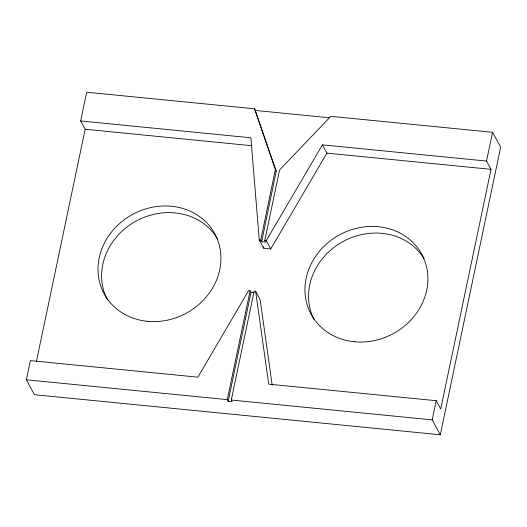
<?xml version="1.0" encoding="UTF-8"?>
<svg xmlns="http://www.w3.org/2000/svg" width="527" height="527" viewBox="0 0 527 527"><rect width="100%" height="100%" fill="white"/><g stroke="black" fill="none" stroke-linecap="round" stroke-linejoin="round"><path stroke-width="0.79" d="M272.176 385.138L260.121 299.567L255.621 291.279L254.139 291.135L231.287 400.026L232.183 401.686L228.165 401.284L251.017 292.393L250.121 290.739L248.639 290.588L197.888 377.161L30.375 360.613L26.35 379.783L34.446 394.697L440.302 434.782L500.65 147.217L492.554 132.303L330.818 116.329L279.567 169.971L264.758 240.523L265.661 242.183L261.642 241.781L260.74 240.128L275.357 169.556L254.607 108.799L86.698 92.218L80.664 120.973L85.163 129.253L36.389 361.66M261.642 241.781L276.253 171.216L254.607 108.799M228.165 401.284L227.269 399.631L250.121 290.739M440.302 434.782L432.206 419.874L436.224 400.704L268.711 384.157L255.621 291.279M436.224 400.704L440.724 408.985L491.019 169.345L486.52 161.064L492.554 132.303M322.412 144.853L326.911 153.133L270.74 248.955L266.24 240.668L322.412 144.853L486.52 161.064M255.503 110.459L329.283 117.745M80.664 120.973L250.872 137.784L259.258 239.983L263.757 248.263L270.74 248.955M85.163 129.253L251.274 145.663M326.911 153.133L491.019 169.345M259.258 239.983L260.74 240.128M264.758 240.523L266.24 240.668M251.017 292.393L254.231 292.709M26.35 379.783L227.269 399.631M231.287 400.026L432.206 419.874M275.357 169.556L276.253 171.216M263.625 246.629L263.757 248.263M314.079 319.705A62.937 56.224 -28.5 0 1 342.497 241.827A62.937 56.224 -28.5 0 1 423.945 258.454M107.515 299.988A62.937 56.224 -28.5 0 1 135.953 221.169A62.937 56.224 -28.5 0 1 217.835 239.416M147.402 321.305A62.937 56.224 -28.5 0 0 217.704 240.193A62.937 56.224 -28.5 0 0 113.305 229.877A62.937 56.224 -28.5 0 0 147.402 321.305M354.348 341.746A62.937 56.224 -28.5 0 0 424.65 260.634A62.937 56.224 -28.5 0 0 320.251 250.318A62.937 56.224 -28.5 0 0 354.348 341.746"/></g></svg>
